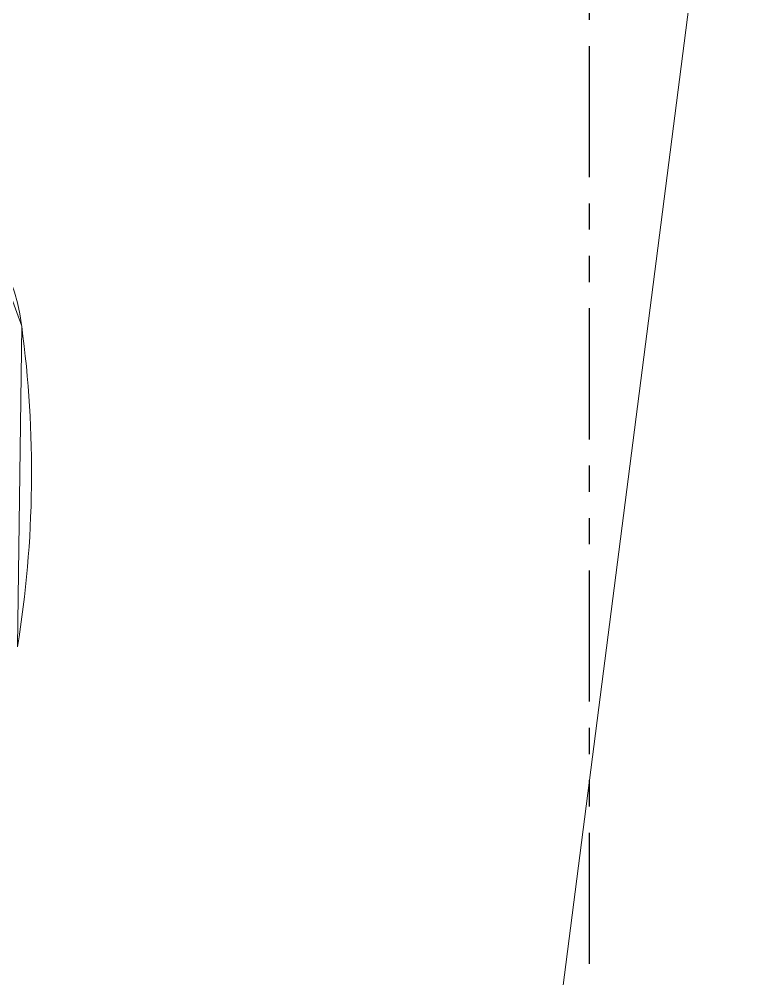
# Model space of a CAD drawing. Extents: x -1299 to 23780, y -3010 to 8106.
# Drawn here: x 4538.3 to 4666.9, y 1308.9 to 1480.4 of the extents above; entities that cross this region are included whole.
import ezdxf

# ---------------------------------------------------------------- set-up
doc = ezdxf.new("R2010")
doc.units = 0
doc.header["$LTSCALE"] = 25
doc.header["$MEASUREMENT"] = 0
doc.linetypes.add('PHANTOM2', pattern=[1.25, 0.625, -0.125, 0.125, -0.125, 0.125, -0.125])
doc.layers.get('0').update_dxf_attribs({"color": 9, "lineweight": 9})
for name, color, linetype, lineweight in [('04', 9, 'Continuous', 9), ('06D', 9, 'Continuous', 9), ('E-KABLO', 7, 'Continuous', 30)]:
    doc.layers.add(name, color=color, linetype=linetype, lineweight=lineweight)

# ---------------------------------------------------------------- blocks, each defined once
blk = doc.blocks.new('Group-321-1')
at = {"lineweight": 0}
blk.add_lwpolyline([(384784.3139, 69371.8312), (384783.7777, 69372.0326), (384783.6197, 69372.0318)], dxfattribs=at)
for centre, radius, start, end in [((384783.7002, 69371.6914), 0.3498, 77.5866, 129.0276), ((384783.3657, 69370.1215), 1.955, 60.966, 77.834)]:
    blk.add_arc(centre, radius, start, end, dxfattribs=at)
blk = doc.blocks.new('p-audi_arac')
at = {"layer": '06D', "lineweight": 0, "flags": 128}
blk.add_lwpolyline([(695.6, 0.8), (-4.4, 0.8), (-4.4, 400.8), (695.6, 400.8)], close=True, dxfattribs=at)
at = {"layer": '04', "xscale": 99.99999999999999, "yscale": 99.99999999999999, "zscale": 99.99999999999999, "rotation": 117.1763778173343}
blk.add_blockref('Group-321-1', (23745751.03, -31061967.79), dxfattribs=at)

msp = doc.modelspace()

# ---------------------------------------------------------------- linework, layer by layer
at = {"layer": 'E-KABLO', "color": 4, "linetype": 'PHANTOM2', "ltscale": 1.5}
msp.add_line((4640.16, 2460), (4640.16, 666.34), dxfattribs=at)

# ---------------------------------------------------------------- block references
at = {"layer": '04', "rotation": 172.6899395192608}
msp.add_blockref('p-audi_arac', (4662.64, 1553.66), dxfattribs=at)

doc.saveas('drawing.dxf')
